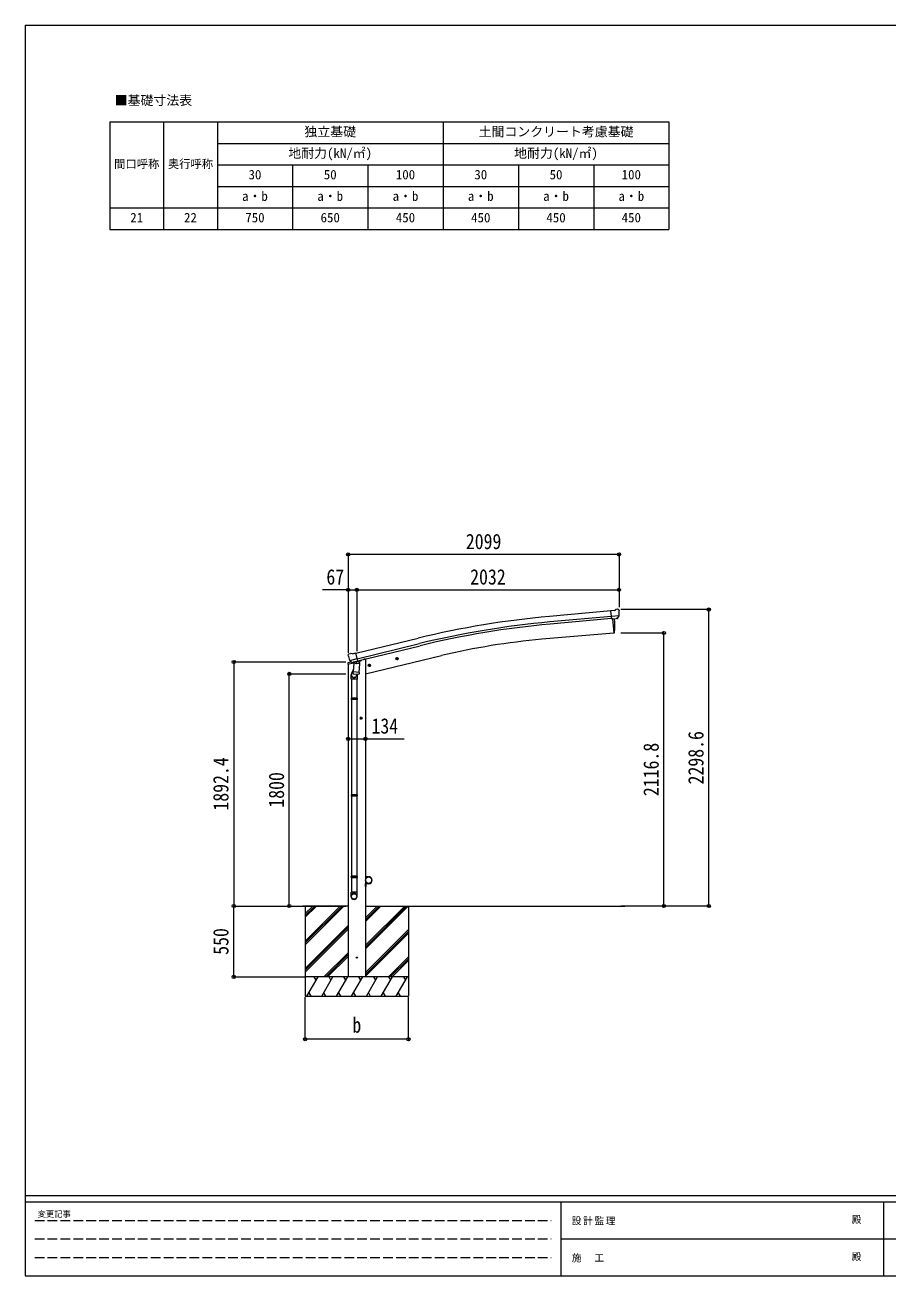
# Model space of a CAD drawing. Units: millimetres at full size, with parts at other scales. Extents: x -6988 to 7066, y -4877 to 4823.
# Drawn here: x -6988 to -300, y -4877 to 4823 of the extents above; entities that cross this region are included whole.
import ezdxf
from ezdxf.enums import TextEntityAlignment as Align

# ---------------------------------------------------------------- set-up
doc = ezdxf.new("R2010")
doc.units = ezdxf.units.MM
doc.header["$LTSCALE"] = 25
doc.header["$PDMODE"] = 32
doc.header["$PDSIZE"] = 25
doc.linetypes.add('DASHED3', pattern=[4, 3, -1])
for name, color, linetype, lineweight in [('0-0_0', 7, 'Continuous', 9), ('0-1_本体', 4, 'Continuous', 9), ('0-2_部品', 7, 'Continuous', 9), ('0-5_DIM1', 3, 'Continuous', 9), ('0-A_寸法', 6, 'Continuous', 9), ('1-0_FRAME', 7, 'Continuous', 18), ('F-0_240', 7, 'Continuous', 9)]:
    doc.layers.add(name, color=color, linetype=linetype, lineweight=lineweight)
doc.styles.add('ＭＳ ゴシック', font='')
doc.styles.get('ＭＳ ゴシック').set_extended_font_data('MS Gothic')

msp = doc.modelspace()

# ---------------------------------------------------------------- linework, layer by layer
at = {"layer": '0-0_0'}
for p, q in [((-4483.7, -2008.44), (-4833.98, -2008.44)), ((-4816.7, -2008.44), (-4816.7, -2708.44)), ((-4816.7, -2279.94), (-4545.2, -2008.44)), ((-4816.7, -2294.09), (-4531.06, -2008.44)), ((-4816.7, -2308.23), (-4516.92, -2008.44)), ((-4816.7, -2067.81), (-4757.33, -2008.44)), ((-4816.7, -2081.96), (-4743.19, -2008.44)), ((-4816.7, -2096.1), (-4729.05, -2008.44)), ((-4349.7, -2008.44), (-2340.35, -2008.44)), ((-4349.7, -2340.71), (-4017.44, -2008.44)), ((-4349.7, -2312.42), (-4045.72, -2008.44)), ((-4349.7, -2326.56), (-4031.58, -2008.44)), ((-4349.7, -2128.58), (-4229.57, -2008.44)), ((-4349.7, -2114.43), (-4243.71, -2008.44)), ((-4349.7, -2100.29), (-4257.86, -2008.44)), ((-4016.7, -2008.44), (-4016.7, -2708.44)), ((-4816.7, -2492.08), (-4483.7, -2159.08)), ((-4816.7, -2506.22), (-4483.7, -2173.22)), ((-4816.7, -2520.36), (-4483.7, -2187.36)), ((-4349.7, -2524.55), (-4016.7, -2191.56)), ((-4349.7, -2538.69), (-4016.7, -2205.7)), ((-4349.7, -2552.84), (-4016.7, -2219.84)), ((-4670.94, -2558.44), (-4483.7, -2371.21)), ((-4656.8, -2558.44), (-4483.7, -2385.35)), ((-4642.65, -2558.44), (-4483.7, -2399.49)), ((-4171.46, -2558.44), (-4016.7, -2403.69)), ((-4157.32, -2558.44), (-4016.7, -2417.83)), ((-4143.18, -2558.44), (-4016.7, -2431.97)), ((-4016.7, -2558.44), (-4816.7, -2558.44)), ((-4804, -2708.44), (-4717.4, -2558.44)), ((-4732.4, -2584.43), (-4747.4, -2558.44)), ((-4688.53, -2708.44), (-4601.93, -2558.44)), ((-4616.93, -2584.43), (-4631.93, -2558.44)), ((-4573.06, -2708.44), (-4486.46, -2558.44)), ((-4501.46, -2584.43), (-4516.46, -2558.44)), ((-4457.59, -2708.44), (-4370.99, -2558.44)), ((-4385.99, -2584.43), (-4400.99, -2558.44)), ((-4342.12, -2708.44), (-4255.52, -2558.44)), ((-4270.52, -2584.43), (-4285.52, -2558.44)), ((-4226.65, -2708.44), (-4140.05, -2558.44)), ((-4170.05, -2558.44), (-4155.05, -2584.43)), ((-4111.18, -2708.44), (-4024.58, -2558.44)), ((-4054.58, -2558.44), (-4039.58, -2584.43)), ((-4816.7, -2708.44), (-4016.7, -2708.44)), ((-4789, -2682.46), (-4774, -2708.44)), ((-4673.53, -2682.46), (-4658.53, -2708.44)), ((-4558.06, -2682.46), (-4543.06, -2708.44)), ((-4442.59, -2682.46), (-4427.59, -2708.44)), ((-4327.12, -2682.46), (-4312.12, -2708.44)), ((-4211.65, -2682.47), (-4196.65, -2708.44)), ((-4096.18, -2682.47), (-4081.18, -2708.44))]:
    msp.add_line(p, q, dxfattribs=at)
at = {"layer": '0-1_本体'}
for p, q in [((-2446.87, 279.91), (-2923.8, 236.86)), ((-2443.16, 237.07), (-2919.94, 194.08)), ((-2441.63, 220.1), (-2918.41, 177.1)), ((-2434.33, 217.48), (-2424.78, 108.35)), ((-2424.78, 108.35), (-2982.65, 59.54)), ((-4423.66, -48.85), (-3940.73, 68.46)), ((-4413.63, -90.61), (-3930.59, 26.72)), ((-4409.66, -107.18), (-3926.57, 10.15)), ((-4349.7, -95.44), (-4361.33, -95.44)), ((-4349.7, -208.56), (-3760.92, -67.21)), ((-4349.7, -95.44), (-4349.7, -2558.44)), ((-4483.7, -131.55), (-4483.7, -2558.44))]:
    msp.add_line(p, q, dxfattribs=at)
msp.add_lwpolyline([(-2434.33, 217.48), (-2424.78, 108.35), (-2422.24, 108.66)], dxfattribs=at)
for centre, radius, start, end in [((-2299.2, -6689.59), 6954.55, 95.15276, 103.65276), ((-2299.2, -6689.59), 6911.6, 95.15276, 103.65276), ((-3117.7, 163.16), 700, 355.76043, 4.54658), ((-2299.2, -6689.59), 6894.55, 95.15276, 103.65276), ((-2422.6, 111.64), 3, 277, 355.76043), ((-2518.98, -5240.27), 5320.05, 95, 103.5)]:
    msp.add_arc(centre, radius, start, end, dxfattribs=at)
at = {"layer": '0-2_部品'}
for p, q in [((-2393.82, 292.21), (-2407.48, 291.01)), ((-2384.68, 286.45), (-2390.17, 291.05)), ((-2420.44, 283.85), (-2447.01, 281.53)), ((-2441.35, 216.87), (-2447.01, 281.53)), ((-2384.14, 241.56), (-2443.06, 236.41)), ((-2431.39, 217.74), (-2441.35, 216.87)), ((-2420.44, 283.85), (-2408.72, 290.62)), ((-2397.78, 220.68), (-2405.49, 220.01)), ((-2395.39, 222.08), (-2384.46, 241.02)), ((-2383.62, 284.41), (-2383.5, 283.07)), ((-4485.13, -63.83), (-4484.86, -64.98)), ((-4480.91, -55.26), (-4484.77, -61.55)), ((-4477.82, -53.01), (-4464.63, -49.84)), ((-4471.08, -104.14), (-4413.57, -90.33)), ((-4450.08, -52.52), (-4463.33, -49.82)), ((-4450.08, -52.52), (-4424.14, -46.29)), ((-4114.67, -93), (-4095.22, -88.34)), ((-4110.11, -85.23), (-4112.25, -92.42)), ((-4102.82, -83.47), (-4110.11, -85.23)), ((-4102.61, -100.39), (-4107.28, -80.95)), ((-4097.65, -88.92), (-4102.82, -83.47)), ((-4099.78, -96.11), (-4097.65, -88.92)), ((-4486.26, -132.17), (-4443.55, -121.91)), ((-4486.26, -125.27), (-4486.26, -132.17)), ((-4457.75, -116.07), (-4483.96, -122.36)), ((-4454.23, -119.05), (-4470.6, -104.56)), ((-4442.63, -168.57), (-4457.33, -207.12)), ((-4451.52, -119.62), (-4444, -117.81)), ((-4450.68, -119.51), (-4449.15, -119.14)), ((-4449.15, -119.14), (-4412.45, -110.33)), ((-4447.31, -119.37), (-4447.36, -120.11)), ((-4446.61, -121.15), (-4420.79, -127.59)), ((-4445.22, -205.8), (-4444.35, -193.34)), ((-4439.69, -126.5), (-4444.36, -193.34)), ((-4398.68, -196.53), (-4444.36, -193.34)), ((-4394, -129.69), (-4439.69, -126.5)), ((-4437.91, -123.32), (-4438.14, -126.61)), ((-4418.4, -112.16), (-4419.42, -126.76)), ((-4412.45, -110.33), (-4410.92, -109.96)), ((-4409.36, -107.86), (-4408.42, -107.93)), ((-4408.42, -107.93), (-4395.11, -123.24)), ((-4404.43, -112.52), (-4385.54, -107.98)), ((-4398.68, -196.53), (-4394, -129.69)), ((-4395.11, -123.24), (-4395.55, -129.59)), ((-4381.7, -99.81), (-4381.7, -103.12)), ((-4328.59, -144.36), (-4309.15, -139.69)), ((-4324.04, -136.58), (-4326.17, -143.78)), ((-4316.74, -134.83), (-4324.04, -136.58)), ((-4316.54, -151.75), (-4321.2, -132.3)), ((-4311.57, -140.28), (-4316.74, -134.83)), ((-4313.7, -147.47), (-4311.57, -140.28)), ((-4460.7, -249.2), (-4460.7, -214.85)), ((-4414.7, -249.2), (-4460.7, -249.2)), ((-4458.7, -249.2), (-4458.7, -395.9)), ((-4444.83, -207.16), (-4444.83, -207.16)), ((-4443.38, -207.94), (-4401.68, -210.86)), ((-4413.3, -210.04), (-4417.84, -221.37)), ((-4416.7, -249.2), (-4416.7, -395.9)), ((-4414.7, -214.55), (-4414.7, -249.2)), ((-4398.69, -196.53), (-4399.58, -209.23)), ((-4460.7, -397.9), (-4459.7, -395.9)), ((-4414.7, -397.9), (-4460.7, -397.9)), ((-4414.7, -405.9), (-4460.7, -405.9)), ((-4415.7, -395.9), (-4459.7, -395.9)), ((-4415.7, -407.9), (-4459.7, -407.9)), ((-4458.7, -407.9), (-4458.7, -1145.09)), ((-4416.7, -407.9), (-4416.7, -1145.09)), ((-4414.7, -397.9), (-4415.7, -395.9)), ((-4414.7, -405.9), (-4415.7, -407.9)), ((-4414.7, -397.9), (-4414.7, -405.9)), ((-4373.2, -551.94), (-4393.2, -551.94)), ((-4383.2, -544.44), (-4389.7, -548.19)), ((-4389.7, -548.19), (-4389.7, -555.7)), ((-4389.7, -555.7), (-4383.2, -559.45)), ((-4383.2, -561.94), (-4383.2, -541.94)), ((-4376.7, -548.19), (-4383.2, -544.44)), ((-4460.7, -1147.09), (-4459.7, -1145.09)), ((-4414.7, -1147.09), (-4460.7, -1147.09)), ((-4414.7, -1155.09), (-4460.7, -1155.09)), ((-4415.7, -1145.09), (-4459.7, -1145.09)), ((-4415.7, -1157.09), (-4459.7, -1157.09)), ((-4458.7, -1157.09), (-4458.7, -1900.28)), ((-4416.7, -1157.09), (-4416.7, -1900.28)), ((-4414.7, -1147.09), (-4415.7, -1145.09)), ((-4414.7, -1155.09), (-4415.7, -1157.09)), ((-4414.7, -1147.09), (-4414.7, -1155.09)), ((-4460.7, -1780.28), (-4459.7, -1778.28)), ((-4414.7, -1780.28), (-4460.7, -1780.28)), ((-4414.7, -1788.28), (-4460.7, -1788.28)), ((-4415.7, -1778.28), (-4459.7, -1778.28)), ((-4415.7, -1790.28), (-4459.7, -1790.28)), ((-4458.7, -1790.28), (-4458.7, -1900.28)), ((-4416.7, -1790.28), (-4416.7, -1900.28)), ((-4414.7, -1780.28), (-4415.7, -1778.28)), ((-4414.7, -1788.28), (-4415.7, -1790.28)), ((-4414.7, -1780.28), (-4414.7, -1788.28)), ((-4460.7, -1934.42), (-4460.7, -1900.28)), ((-4414.7, -1900.28), (-4460.7, -1900.28)), ((-4414.7, -1934.42), (-4414.7, -1900.28))]:
    msp.add_line(p, q, dxfattribs=at)
for points in [[(-2431.39, 217.74), (-2431.12, 217.67), (-2405.74, 219.89), (-2405.49, 220.01)], [(-2384.07, 242.2), (-2384.36, 241.21), (-2384.46, 241.02)], [(-4418.72, -111.74), (-4408.99, -109.41), (-4424.14, -46.29)], [(-4112.25, -92.42), (-4107.08, -97.87), (-4099.78, -96.11)], [(-4471.35, -103.56), (-4470.76, -104.41), (-4470.6, -104.56)], [(-4418.72, -111.74), (-4418.95, -111.89), (-4443.72, -117.84), (-4444, -117.81)], [(-4326.17, -143.78), (-4321, -149.22), (-4313.7, -147.47)], [(-4460.7, -397.9), (-4460.7, -405.9), (-4459.7, -407.9)], [(-4383.2, -559.45), (-4376.7, -555.7), (-4376.7, -548.19)], [(-4460.7, -1147.09), (-4460.7, -1155.09), (-4459.7, -1157.09)], [(-4460.7, -1780.28), (-4460.7, -1788.28), (-4459.7, -1790.28)]]:
    msp.add_lwpolyline(points, dxfattribs=at)
for centre, radius in [((-4104.95, -90.67), 8.5), ((-4104.95, -90.67), 7.7), ((-4104.95, -90.67), 6.5), ((-4318.87, -142.03), 8.5), ((-4318.87, -142.03), 7.7), ((-4318.87, -142.03), 6.5), ((-4383.2, -551.94), 8.5), ((-4383.2, -551.94), 7.7), ((-4383.2, -551.94), 6.5)]:
    msp.add_circle(centre, radius, dxfattribs=at)
at = {"layer": '0-2_部品', "color": 4}
msp.add_circle((-4416.7, -2408.44), 4.5, dxfattribs=at)
at = {"layer": '0-2_部品'}
for centre, radius, start, end in [((-2407.22, 288.02), 3, 95, 120), ((-2393.38, 287.22), 5, 50.00648, 94.99352), ((-2585.13, 265.43), 202.4, 353.4085, 5), ((-4288.05, -17.73), 202.4, 193.5, 205.09125), ((-4476.65, -57.87), 5, 103.5, 148.5), ((-4463.93, -52.76), 3, 78.5, 103.5), ((-4483.26, -125.27), 3, 103.5, 180), ((-4450.8, -119.02), 0.5, 248.23754, 283.5), ((-4447.81, -119.34), 0.5, 356, 103.5), ((-4446.37, -120.18), 1, 176, 256), ((-4420.44, -126.62), 1.03, 250.03897, 351.96569), ((-4417.8, -112.24), 0.604, 100.59842, 172.20595), ((-4411.03, -109.48), 0.5, 283.5, 318.76246), ((-4386.7, -103.12), 5, 283.5, 0), ((-4430.7, -214.85), 30, 177.45142, 180), ((-4443.28, -205.97), 1.95, 175.04017, 217.47766), ((-4443.24, -205.94), 2, 217.40962, 266), ((-4401.54, -208.86), 2, 266, 349.46843)]:
    msp.add_arc(centre, radius, start, end, dxfattribs=at)
for centre, major_axis, ratio, start_param, end_param in [((-2379.29, 288.46), (-15.35, 3.44), 0.101033, 5.9751426, 5.9753737), ((-2398.05, 223.67), (1.62, -2.54), 0.997631, 5.8041905, 5.8929484), ((-2398.12, 223.78), (-3.5, 2.17), 0.650902, 2.1145521, 2.1873627), ((-2397.99, 223.59), (1.62, -2.54), 0.997631, 5.965759, 6.7621801), ((-2386.61, 284.16), (2.71, -1.31), 0.997474, 0.5366567, 1.3225652), ((-4482.21, -63.12), (-1.57, -2.57), 0.99628, 4.712389, 5.4996506), ((-4452.24, -116.79), (-0.73, -2.92), 0.997631, 5.8041905, 6.6006116), ((-4452.18, -116.57), (2.63, 3.16), 0.650902, 4.0958226, 4.1686332), ((-4452.21, -116.69), (-0.73, -2.92), 0.997631, 0.3902369, 0.4789948), ((-4437.7, -214.55), (23, 0), 0.996195, 2.3585569, 6.3253237), ((-4437.7, -214.55), (21, 0), 0.996195, 2.7786684, 5.9512394), ((-4437.7, -1932.68), (-23, 0), 0.996195, 3.1415927, 6.2831853), ((-4437.7, -1934.42), (-23, 0), 0.996195, 3.1415927, 6.2831853), ((-4437.7, -1934.42), (0, -23.43), 0.981806, 4.712389, 7.8539816)]:
    msp.add_ellipse(centre, major_axis=major_axis, ratio=ratio, start_param=start_param, end_param=end_param, dxfattribs=at)
msp.add_ellipse((-4437.7, -1934.42), major_axis=(21, 0), ratio=0.996195, dxfattribs=at)
at = {"layer": '0-5_DIM1'}
for p, q in [((-4349.7, -1758.44), (-4347.7, -1758.44)), ((-4349.7, -1758.44), (-4349.7, -1781.14)), ((-4349.7, -1858.44), (-4349.7, -1835.74)), ((-4347.7, -1781.14), (-4347.7, -1758.44)), ((-4324.7, -1781.14), (-4347.7, -1781.14)), ((-4347.7, -1783.14), (-4324.7, -1783.14)), ((-4347.7, -1833.74), (-4324.7, -1833.74)), ((-4347.7, -1835.74), (-4347.7, -1858.44)), ((-4324.7, -1835.74), (-4347.7, -1835.74)), ((-4349.7, -1858.44), (-4347.7, -1858.44))]:
    msp.add_line(p, q, dxfattribs=at)
msp.add_circle((-4324.7, -1808.44), 25, dxfattribs=at)
for centre, radius, start, end in [((-4347.7, -1781.14), 2, 180, 270), ((-4347.7, -1835.74), 2, 90, 180), ((-4324.7, -1808.44), 27.3, 270, 90), ((-4324.7, -1808.44), 25.3, 270, 90)]:
    msp.add_arc(centre, radius, start, end, dxfattribs=at)
at = {"layer": '0-A_寸法'}
for p, q in [((-4483.7, 718.01), (-4483.7, 443.39)), ((-2384.7, 718.01), (-4483.7, 718.01)), ((-2384.7, 718.01), (-2384.7, 443.39)), ((-4483.7, 443.39), (-4683.7, 443.39)), ((-4483.7, 443.39), (-4483.7, -44.17)), ((-4483.7, 443.39), (-4416.7, 443.39)), ((-4416.7, 443.39), (-4416.7, -33.04)), ((-4416.7, 443.39), (-2384.7, 443.39)), ((-2384.7, 443.39), (-2384.7, 309.71)), ((-1689.11, 290.11), (-2370.52, 290.11)), ((-1689.11, -2008.44), (-1689.11, 290.11)), ((-2036.22, 108.35), (-2370.52, 108.35)), ((-2036.22, -2008.44), (-2036.22, 108.35)), ((-5370.54, -116.04), (-4502.23, -116.04)), ((-5370.54, -116.04), (-5370.54, -2008.44)), ((-4939.88, -208.46), (-4502.23, -208.46)), ((-4939.88, -2008.44), (-4939.88, -208.46)), ((-4483.7, -712.39), (-4349.7, -712.39)), ((-4349.7, -712.39), (-4049.7, -712.39)), ((-5370.54, -2008.44), (-4816.7, -2008.44)), ((-5370.54, -2558.44), (-5370.54, -2008.44)), ((-4939.88, -2008.44), (-4502.23, -2008.44)), ((-2036.22, -2008.44), (-2370.52, -2008.44)), ((-1689.11, -2008.44), (-2340.35, -2008.44)), ((-5370.54, -2558.44), (-4816.7, -2558.44)), ((-4816.7, -3041.76), (-4816.7, -2714.31)), ((-4016.7, -3041.76), (-4016.7, -2714.31)), ((-4016.7, -3041.76), (-4816.7, -3041.76))]:
    msp.add_line(p, q, dxfattribs=at)
for p in [(-4483.7, 718.01), (-2384.7, 718.01), (-4483.7, 443.39), (-4416.7, 443.39), (-2384.7, 443.39), (-1689.11, 290.11), (-2036.22, 108.35), (-5370.54, -116.04), (-4939.88, -208.46), (-4483.7, -712.39), (-4349.7, -712.39), (-5370.54, -2008.44), (-4939.88, -2008.44), (-2036.22, -2008.44), (-1689.11, -2008.44), (-5370.54, -2558.44), (-4816.7, -3041.76), (-4016.7, -3041.76)]:
    msp.add_point(p, dxfattribs=at)
at = {"layer": '1-0_FRAME'}
for p, q in [((-6330.85, 4070.8), (-6330.85, 3237.47)), ((-6330.85, 4070.8), (-1997.52, 4070.8)), ((-5914.18, 4070.8), (-5914.18, 3237.47)), ((-3747.52, 4070.8), (-3747.52, 3237.47)), ((-5497.52, 3904.13), (-1997.52, 3904.13)), ((-5497.52, 3737.47), (-1997.52, 3737.47)), ((-3164.18, 3737.47), (-3164.18, 3237.47)), ((-5497.52, 3570.8), (-1997.52, 3570.8)), ((-6330.85, 3404.13), (-5497.52, 3404.13)), ((-5497.52, 3404.13), (-1997.52, 3404.13)), ((-6330.85, 3237.47), (-5914.18, 3237.47)), ((-5914.18, 3237.47), (-3747.52, 3237.47)), ((-3747.52, 3237.47), (-2580.85, 3237.47)), ((-2580.85, 3237.47), (-1997.52, 3237.47))]:
    msp.add_line(p, q, dxfattribs=at)
for points in [[(-5497.52, 4070.8), (-5497.52, 3904.13), (-5497.52, 3404.13), (-5497.52, 3237.47)], [(-1997.52, 4070.8), (-1997.52, 3570.8), (-1997.52, 3237.47)], [(-4914.18, 3737.47), (-4914.18, 3570.8), (-4914.18, 3237.47)], [(-4330.85, 3737.47), (-4330.85, 3570.8), (-4330.85, 3237.47)], [(-2580.85, 3737.47), (-2580.85, 3404.13), (-2580.85, 3237.47)]]:
    msp.add_lwpolyline(points, dxfattribs=at)
at = {"layer": 'F-0_240', "color": 5}
for p, q in [((-6987.88, 4822.79), (-6987.88, -4877.21)), ((-6987.88, 4822.79), (6712.12, 4822.79)), ((-6987.88, -4252.21), (6712.12, -4252.21)), ((-6987.88, -4302.21), (4489.82, -4302.21)), ((-2835.18, -4302.21), (-2835.18, -4877.21)), ((-335.18, -4302.21), (-335.18, -4877.21)), ((-2835.18, -4589.71), (2289.82, -4589.71)), ((-6987.88, -4877.21), (6712.12, -4877.21))]:
    msp.add_line(p, q, dxfattribs=at)
at = {"layer": 'F-0_240', "color": 4, "linetype": 'DASHED3'}
for p, q in [((-6912.88, -4445.96), (-2910.18, -4445.96)), ((-6912.88, -4589.71), (-2910.18, -4589.71)), ((-6912.88, -4733.46), (-2910.18, -4733.46))]:
    msp.add_line(p, q, dxfattribs=at)

# ---------------------------------------------------------------- texts
at = {"layer": '0-A_寸法', "color": 7, "style": 'ＭＳ ゴシック', "width": 0.85}
for s, p in [('2099', (-3571.7, 723.01)), ('67', (-4652.45, 448.39)), ('2032', (-3538.2, 448.39)), ('134', (-4302.83, -707.39)), ('b', (-4451.08, -3026.76))]:
    msp.add_text(s, height=119.1, dxfattribs=at).set_placement(p, align=Align.BOTTOM_LEFT)
for s, p in [('2298.6', (-1694.11, -1065.42)), ('2116.8', (-2041.22, -1156.3)), ('1892.4', (-5375.54, -1268.49)), ('1800', (-4944.88, -1245.95)), ('550', (-5375.54, -2386.57))]:
    msp.add_text(s, height=119.1, rotation=90, dxfattribs=at).set_placement(p, align=Align.BOTTOM_LEFT)
at = {"layer": '1-0_FRAME', "style": 'ＭＳ ゴシック'}
for s, height, p in [('■基礎寸法表', 73.31, (-6293.1, 4180.33)), ('独立基礎', 73.31, (-4822.52, 3937.47)), ('土間コンクリート考慮基礎', 73.31, (-3472.52, 3937.47)), ('間口呼称', 64.15, (-6297.52, 3693.72)), ('奥行呼称', 64.15, (-5880.85, 3693.72)), ('地耐力(kN/㎡)', 73.31, (-4947.52, 3770.8)), ('地耐力(kN/㎡)', 73.31, (-3197.52, 3770.8)), ('30', 73.31, (-5255.85, 3604.13)), ('50', 73.31, (-4672.52, 3604.13)), ('100', 73.31, (-4114.18, 3604.13)), ('30', 73.31, (-3505.85, 3604.13)), ('50', 73.31, (-2922.52, 3604.13)), ('100', 73.31, (-2364.18, 3604.13)), ('a・b', 73.31, (-5305.85, 3437.47)), ('a・b', 73.31, (-4722.52, 3437.47)), ('a・b', 73.31, (-4139.18, 3437.47)), ('a・b', 73.31, (-3555.85, 3437.47)), ('a・b', 73.31, (-2972.52, 3437.47)), ('a・b', 73.31, (-2389.18, 3437.47)), ('21', 73.31, (-6172.52, 3270.8)), ('22', 73.31, (-5755.85, 3270.8)), ('750', 73.31, (-5280.85, 3270.8)), ('650', 73.31, (-4697.52, 3270.8)), ('450', 73.31, (-4114.18, 3270.8)), ('450', 73.31, (-3530.85, 3270.8)), ('450', 73.31, (-2947.52, 3270.8)), ('450', 73.31, (-2364.18, 3270.8))]:
    msp.add_text(s, height=height, dxfattribs=at).set_placement(p, align=Align.BOTTOM_LEFT)
at = {"layer": 'F-0_240', "style": 'ＭＳ ゴシック'}
for s, height, p in [('変更記事', 45.82, (-6890.19, -4433.46)), ('殿', 54.99, (-581.6, -4483.46)), ('殿', 54.99, (-581.6, -4770.96))]:
    msp.add_text(s, height=height, dxfattribs=at).set_placement(p, align=Align.BOTTOM_LEFT)
at = {"layer": 'F-0_240', "char_height": 54.99, "attachment_point": 7, "style": 'ＭＳ ゴシック'}
for s, insert in [('\\T1.17;設計監理', (-2750.74, -4483.46)), ('\\T1.17;施\u3000工', (-2750.74, -4770.96))]:
    msp.add_mtext(s, dxfattribs=dict(at, insert=insert))

doc.saveas('drawing.dxf')
